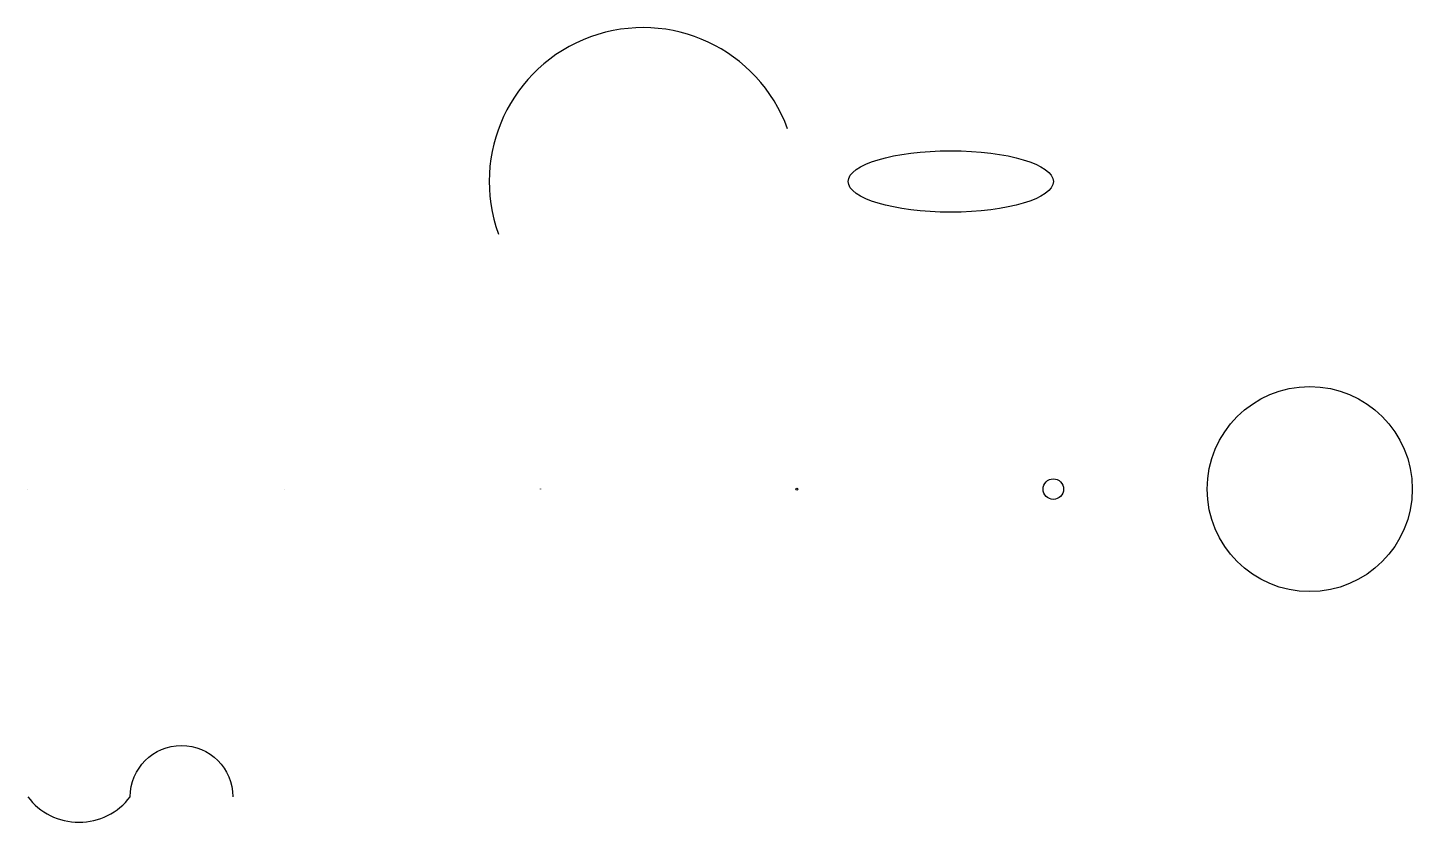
# Model space of a CAD drawing. Header units: metres. Extents: x -6000 to 7500, y -3250 to 4500.
import ezdxf

# ---------------------------------------------------------------- set-up
doc = ezdxf.new("R2010")
doc.units = ezdxf.units.M

msp = doc.modelspace()

# ---------------------------------------------------------------- linework, layer by layer
at = {"color": 3}
msp.add_lwpolyline([(-6000, -3000, 0.5), (-5000, -3000, -1), (-4000, -3000)], format="xyb", dxfattribs=at)
at = {"color": 6}
msp.add_circle((6500, 0), 1000, dxfattribs=at)
at = {"color": 1}
msp.add_circle((-6000, 0), 0.01, dxfattribs=at)
at = {"color": 2}
msp.add_circle((-3500, 0), 0.1, dxfattribs=at)
at = {"color": 3}
msp.add_circle((-1000, 0), 1, dxfattribs=at)
at = {"color": 4}
msp.add_circle((1500, 0), 10, dxfattribs=at)
at = {"color": 5}
msp.add_circle((4000, 0), 100, dxfattribs=at)
msp.add_arc((0, 3000), 1500, 20, 200, dxfattribs=at)
at = {"color": 6}
msp.add_ellipse((3000, 3000), major_axis=(1000, 0), ratio=0.3, dxfattribs=at)

doc.saveas('drawing.dxf')
